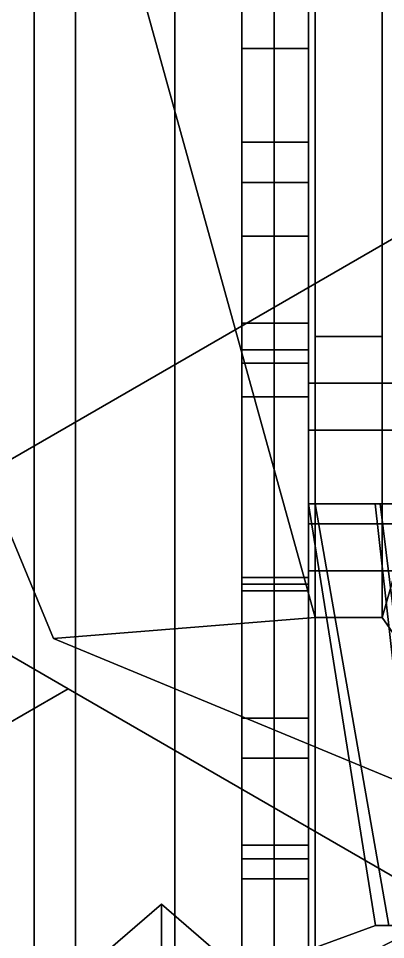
# Model space of a CAD drawing. Header units: millimetres. Extents: x -6 to 6, y -15 to 12.3.
# Drawn here: x -0.774 to -0.225, y -1.171 to 0.205 of the extents above; entities that cross this region are included whole.
import ezdxf

# ---------------------------------------------------------------- set-up
doc = ezdxf.new("R2010")
doc.units = ezdxf.units.MM
for name, color, linetype in [('ks_m36', 7, 'Continuous'), ('ks_m36_tripod', 3, 'Continuous'), ('ks_turret', 2, 'Continuous'), ('pvg_m42', 7, 'Continuous')]:
    doc.layers.add(name, color=color, linetype=linetype)

msp = doc.modelspace()

# ---------------------------------------------------------------- linework, layer by layer
at = {"layer": 'ks_m36', "color": 3}
for points in [[(-0.44, 4.4, 5.97), (-0.44, 0.91, 5.97), (-0.44, -0.12, 6.79), (-0.44, 2.68, 6.79)], [(-0.34, -0.12, 6.79), (-0.34, 0.91, 5.97), (-0.34, 4.4, 5.97), (-0.34, 2.68, 6.79)], [(-0.44, 2.68, 6.79), (-0.44, -0.12, 6.79), (-0.34, -0.12, 6.79), (-0.34, 2.68, 6.79)], [(-0.44, -0.12, 6.79), (-0.44, 0.91, 5.97), (-0.44, 0.25, 6.42), (-0.44, 0.16, 6.5)], [(-0.34, 0.25, 6.42), (-0.34, 0.91, 5.97), (-0.34, -0.12, 6.79), (-0.34, 0.16, 6.5)], [(-0.44, 0.25, 6.31), (-0.44, 0.4, 5.48), (-0.44, 0.02, 5.29), (-0.44, -0.04, 6.05)], [(-0.44, 0.02, 5.29), (-0.44, 0.4, 5.48), (-0.34, 0.4, 5.48), (-0.34, 0.02, 5.29)], [(-0.34, 0.02, 5.29), (-0.34, 0.4, 5.48), (-0.34, 0.25, 6.31), (-0.34, -0.04, 6.05)], [(-0.44, 0.16, 6.5), (-0.44, 0.25, 6.42), (-0.34, 0.25, 6.42), (-0.34, 0.16, 6.5)], [(-0.34, -0.04, 6.05), (-0.34, 0.25, 6.31), (-0.44, 0.25, 6.31), (-0.44, -0.04, 6.05)], [(-0.44, -0.63, 6.17), (-0.44, -0.9, 6.33), (-0.44, 0.16, 6.5), (-0.44, -0.25, 6.17)], [(-0.44, -0.25, 6.17), (-0.44, 0.16, 6.5), (-0.34, 0.16, 6.5), (-0.34, -0.25, 6.17)], [(-0.44, -0.9, 6.33), (-0.44, -0.9, 6.33), (-0.44, -0.12, 6.79), (-0.44, 0.16, 6.5)], [(-0.34, 0.16, 6.5), (-0.34, -0.9, 6.33), (-0.34, -0.63, 6.17), (-0.34, -0.25, 6.17)], [(-0.34, -0.12, 6.79), (-0.34, -0.9, 6.33), (-0.34, -0.9, 6.33), (-0.34, 0.16, 6.5)], [(-0.44, -0.04, 6.05), (-0.44, 0.02, 5.29), (-0.44, -0.36, 5.22), (-0.44, -0.31, 5.95)], [(-0.44, -0.36, 5.22), (-0.44, 0.02, 5.29), (-0.34, 0.02, 5.29), (-0.34, -0.36, 5.22)], [(-0.34, -0.36, 5.22), (-0.34, 0.02, 5.29), (-0.34, -0.04, 6.05), (-0.34, -0.31, 5.95)], [(-0.34, -0.31, 5.95), (-0.34, -0.04, 6.05), (-0.44, -0.04, 6.05), (-0.44, -0.31, 5.95)], [(-0.44, -0.9, 6.33), (-0.44, -1.03, 6.33), (-0.44, -0.84, 6.79), (-0.44, -0.12, 6.79)], [(-0.44, -0.12, 6.79), (-0.44, -0.84, 6.79), (-0.44, -0.65, 7.08), (-0.44, -0.29, 7.08)], [(-0.34, -0.29, 7.08), (-0.34, -0.12, 6.79), (-0.44, -0.12, 6.79), (-0.44, -0.29, 7.08)], [(-0.34, -0.84, 6.79), (-0.34, -1.03, 6.33), (-0.34, -0.9, 6.33), (-0.34, -0.12, 6.79)], [(-0.34, -0.65, 7.08), (-0.34, -0.84, 6.79), (-0.34, -0.12, 6.79), (-0.34, -0.29, 7.08)], [(-0.34, -0.25, 6.17), (-0.34, -0.63, 6.17), (-0.44, -0.63, 6.17), (-0.44, -0.25, 6.17)], [(-0.44, -0.29, 7.08), (-0.44, -0.65, 7.08), (-0.34, -0.65, 7.08), (-0.34, -0.29, 7.08)], [(-0.44, -0.31, 5.95), (-0.44, -0.36, 5.22), (-0.44, -0.63, 5.22), (-0.44, -0.64, 5.95)], [(-0.34, -0.64, 5.95), (-0.34, -0.31, 5.95), (-0.44, -0.31, 5.95), (-0.44, -0.64, 5.95)], [(-0.34, -0.63, 5.22), (-0.34, -0.36, 5.22), (-0.34, -0.31, 5.95), (-0.34, -0.64, 5.95)], [(-0.44, -0.63, 5.22), (-0.44, -0.36, 5.22), (-0.34, -0.36, 5.22), (-0.34, -0.63, 5.22)], [(-0.44, -0.64, 5.95), (-0.44, -0.63, 5.22), (-0.44, -1.05, 5.36), (-0.44, -0.84, 6.02)], [(-0.44, -1.05, 5.36), (-0.44, -0.63, 5.22), (-0.34, -0.63, 5.22), (-0.34, -1.05, 5.36)], [(-0.34, -0.63, 6.17), (-0.34, -0.9, 6.33), (-0.44, -0.9, 6.33), (-0.44, -0.63, 6.17)], [(-0.34, -1.05, 5.36), (-0.34, -0.63, 5.22), (-0.34, -0.64, 5.95), (-0.34, -0.84, 6.02)], [(-0.34, -0.84, 6.02), (-0.34, -0.64, 5.95), (-0.44, -0.64, 5.95), (-0.44, -0.84, 6.02)], [(-0.44, -0.65, 7.08), (-0.44, -0.84, 6.79), (-0.34, -0.84, 6.79), (-0.34, -0.65, 7.08)], [(-0.44, -1.03, 6.33), (-0.44, -1.08, 6.28), (-0.44, -2.33, 6.79), (-0.44, -0.84, 6.79)], [(-0.44, -0.84, 6.02), (-0.44, -1.05, 5.36), (-0.44, -1.52, 5.6), (-0.44, -1.08, 6.2)], [(-0.34, -1.08, 6.2), (-0.34, -0.84, 6.02), (-0.44, -0.84, 6.02), (-0.44, -1.08, 6.2)], [(-0.44, -0.84, 6.79), (-0.44, -2.33, 6.79), (-0.34, -2.33, 6.79), (-0.34, -0.84, 6.79)], [(-0.34, -2.33, 6.79), (-0.34, -1.08, 6.28), (-0.34, -1.03, 6.33), (-0.34, -0.84, 6.79)], [(-0.34, -1.52, 5.6), (-0.34, -1.05, 5.36), (-0.34, -0.84, 6.02), (-0.34, -1.08, 6.2)], [(-0.34, -0.9, 6.33), (-0.34, -1.03, 6.33), (-0.44, -1.03, 6.33), (-0.44, -0.9, 6.33)], [(-0.34, -1.03, 6.33), (-0.34, -1.08, 6.28), (-0.44, -1.08, 6.28), (-0.44, -1.03, 6.33)], [(-0.44, -1.52, 5.6), (-0.44, -1.05, 5.36), (-0.34, -1.05, 5.36), (-0.34, -1.52, 5.6)], [(-0.44, -1.08, 6.28), (-0.44, -1.6, 5.76), (-0.44, -2.33, 5.85), (-0.44, -2.33, 6.79)], [(-0.44, -1.08, 6.2), (-0.44, -1.52, 5.6), (-0.44, -1.6, 5.76), (-0.44, -1.08, 6.28)], [(-0.34, -1.08, 6.28), (-0.34, -1.08, 6.2), (-0.44, -1.08, 6.2), (-0.44, -1.08, 6.28)], [(-0.34, -2.33, 5.85), (-0.34, -1.6, 5.76), (-0.34, -1.08, 6.28), (-0.34, -2.33, 6.79)], [(-0.34, -1.6, 5.76), (-0.34, -1.52, 5.6), (-0.34, -1.08, 6.2), (-0.34, -1.08, 6.28)]]:
    msp.add_3dface(points, dxfattribs=at)
at = {"layer": 'ks_m36'}
for points in [[(0.34, -0.41, 6.9112), (0.34, -0.34, 6.79), (-0.34, -0.34, 6.79), (-0.34, -0.41, 6.9112)], [(0.34, -0.34, 6.79), (0.34, -0.41, 6.6688), (-0.34, -0.41, 6.6688), (-0.34, -0.34, 6.79)], [(0.34, -0.55, 6.9112), (0.34, -0.41, 6.9112), (-0.34, -0.41, 6.9112), (-0.34, -0.55, 6.9112)], [(0.34, -0.41, 6.6688), (0.34, -0.55, 6.6688), (-0.34, -0.55, 6.6688), (-0.34, -0.41, 6.6688)], [(0.34, -0.62, 6.79), (0.34, -0.55, 6.9112), (-0.34, -0.55, 6.9112), (-0.34, -0.62, 6.79)], [(0.34, -0.55, 6.6688), (0.34, -0.62, 6.79), (-0.34, -0.62, 6.79), (-0.34, -0.55, 6.6688)]]:
    msp.add_3dface(points, dxfattribs=at)
at = {"layer": 'ks_m36_tripod'}
for points in [[(0, 1.2, 4.14), (-1.0392, 0.6, 4.14), (-1.0392, -0.6, 4.14), (1.0392, 0.6, 4.14)], [(1.0392, 0.6, 4.14), (-1.0392, -0.6, 4.14), (0, -1.2, 4.14), (1.0392, -0.6, 4.14)], [(-1.1031, -1.0294, 4.14), (-0.6992, -0.7963, 4.14), (-0.7992, -0.7386, 4.14), (-1.1531, -0.9428, 4.14)], [(-1.1531, -0.9428, 3.64), (-0.7992, -0.7386, 3.64), (-0.6992, -0.7963, 3.64), (-1.1031, -1.0294, 3.64)], [(-1.1031, -1.0294, 3.64), (-0.6992, -0.7963, 3.64), (-0.6992, -0.7963, 4.14), (-1.1031, -1.0294, 4.14)], [(-0.6992, -0.7963, 3.64), (0, -1.2, 3.64), (0, -1.2, 4.14), (-0.6992, -0.7963, 4.14)]]:
    msp.add_3dface(points, dxfattribs=at)
at = {"layer": 'ks_turret'}
for points in [[(-0.6885, 3.44, 5.0785), (-0.75, 3.44, 4.93), (-0.75, -1.47, 4.93), (-0.6885, -1.47, 5.0785)], [(-0.75, 3.44, 4.93), (-0.6885, 3.44, 4.7815), (-0.6885, -1.47, 4.7815), (-0.75, -1.47, 4.93)], [(-0.54, 3.44, 5.14), (-0.6885, 3.44, 5.0785), (-0.6885, -1.47, 5.0785), (-0.54, -1.47, 5.14)], [(-0.6885, 3.44, 4.7815), (-0.54, 3.44, 4.72), (-0.54, -1.47, 4.72), (-0.6885, -1.47, 4.7815)], [(-0.3915, 3.44, 5.0785), (-0.54, 3.44, 5.14), (-0.54, -1.47, 5.14), (-0.3915, -1.47, 5.0785)], [(-0.54, 3.44, 4.72), (-0.3915, 3.44, 4.7815), (-0.3915, -1.47, 4.7815), (-0.54, -1.47, 4.72)], [(-0.33, 3.44, 4.93), (-0.3915, 3.44, 5.0785), (-0.3915, -1.47, 5.0785), (-0.33, -1.47, 4.93)], [(-0.3915, 3.44, 4.7815), (-0.33, 3.44, 4.93), (-0.33, -1.47, 4.93), (-0.3915, -1.47, 4.7815)], [(-0.33, 1.9, 4.67), (-0.33, -0.69, 4.67), (-0.33, 0.95, 5.3), (-0.33, 1.9, 5.03)], [(-0.23, 0.95, 5.3), (-0.23, -0.69, 4.67), (-0.23, 1.9, 4.67), (-0.23, 1.9, 5.03)], [(0.23, 0.9247, 4.67), (0, 1.02, 4.67), (-0.23, 0.9247, 4.67), (-0.23, -0.69, 4.67)], [(-0.33, 0.95, 5.3), (-0.33, -0.69, 4.67), (-0.33, -0.69, 6.64), (-0.33, -0.27, 6.64)], [(-0.23, -0.27, 6.64), (-0.23, 0.95, 5.3), (-0.33, 0.95, 5.3), (-0.33, -0.27, 6.64)], [(-0.23, -0.69, 6.64), (-0.23, -0.69, 4.67), (-0.23, 0.95, 5.3), (-0.23, -0.27, 6.64)], [(0, -1.02, 4.67), (0.23, -0.69, 4.67), (0.23, 0.9247, 4.67), (-0.23, -0.69, 4.67)], [(-0.33, 0.8833, 4.67), (-0.7212, 0.7212, 4.67), (-0.33, -0.69, 4.67)], [(-0.7212, 0.7212, 4.14), (-1.02, 0, 4.14), (-1.02, 0, 4.67), (-0.7212, 0.7212, 4.67)], [(-1.02, 0, 4.67), (-0.7212, -0.7212, 4.67), (-0.33, -0.69, 4.67), (-0.7212, 0.7212, 4.67)], [(-1.02, 0, 4.14), (-0.7212, -0.7212, 4.14), (-0.7212, -0.7212, 4.67), (-1.02, 0, 4.67)], [(-0.23, -0.27, 6.97), (-0.23, -0.27, 6.64), (-0.33, -0.27, 6.64), (-0.33, -0.27, 6.97)], [(-0.33, -0.27, 6.64), (-0.33, -0.34, 6.64), (-0.33, -0.34, 6.97), (-0.33, -0.27, 6.97)], [(-0.33, -0.27, 6.97), (-0.33, -0.34, 6.97), (-0.23, -0.34, 6.97), (-0.23, -0.27, 6.97)], [(-0.23, -0.34, 6.97), (-0.23, -0.34, 6.64), (-0.23, -0.27, 6.64), (-0.23, -0.27, 6.97)], [(-0.33, -0.34, 6.64), (-0.33, -0.62, 6.64), (-0.23, -0.62, 6.64), (-0.23, -0.34, 6.64)], [(-0.33, -0.34, 6.97), (-0.33, -0.34, 6.64), (-0.23, -0.34, 6.64), (-0.23, -0.34, 6.97)], [(-0.23, -0.62, 6.97), (-0.23, -0.62, 6.64), (-0.33, -0.62, 6.64), (-0.33, -0.62, 6.97)], [(-0.33, -0.62, 6.64), (-0.33, -0.69, 6.64), (-0.33, -0.69, 6.97), (-0.33, -0.62, 6.97)], [(-0.33, -0.62, 6.97), (-0.33, -0.69, 6.97), (-0.23, -0.69, 6.97), (-0.23, -0.62, 6.97)], [(-0.23, -0.69, 6.97), (-0.23, -0.69, 6.64), (-0.23, -0.62, 6.64), (-0.23, -0.62, 6.97)], [(-0.7212, -0.7212, 4.67), (0, -1.02, 4.67), (-0.23, -0.69, 4.67), (-0.33, -0.69, 4.67)], [(-0.33, -0.69, 6.64), (-0.33, -0.69, 4.67), (-0.23, -0.69, 4.67), (-0.23, -0.69, 6.64)], [(-0.33, -0.69, 6.97), (-0.33, -0.69, 6.64), (-0.23, -0.69, 6.64), (-0.23, -0.69, 6.97)], [(-0.7212, -0.7212, 4.14), (0, -1.02, 4.14), (0, -1.02, 4.67), (-0.7212, -0.7212, 4.67)]]:
    msp.add_3dface(points, dxfattribs=at)
at = {"layer": 'pvg_m42'}
for points in [[(-0.2404, -0.52, 2.4404), (-0.34, -0.52, 2.2), (-0.24, -1.15, 2.2), (-0.1697, -1.15, 2.3697)], [(-0.34, -0.52, 2.2), (-0.2404, -0.52, 1.9596), (-0.1697, -1.15, 2.0303), (-0.24, -1.15, 2.2)], [(-0.2333, -0.52, 2.4333), (-0.33, -0.52, 2.2), (-0.34, -0.52, 2.2), (-0.2404, -0.52, 2.4404)], [(-0.33, -0.52, 2.2), (-0.2333, -0.52, 1.9667), (-0.2404, -0.52, 1.9596), (-0.34, -0.52, 2.2)], [(-0.33, -0.52, 2.2), (-0.2333, -0.52, 2.4333), (-0.1556, -1.15, 2.3556), (-0.22, -1.15, 2.2)], [(-0.2333, -0.52, 1.9667), (-0.33, -0.52, 2.2), (-0.22, -1.15, 2.2), (-0.1556, -1.15, 2.0444)], [(0, -0.52, 2.54), (-0.2404, -0.52, 2.4404), (-0.1697, -1.15, 2.3697), (0, -1.15, 2.44)], [(-0.2404, -0.52, 1.9596), (0, -0.52, 1.86), (0, -1.15, 1.96), (-0.1697, -1.15, 2.0303)], [(0, -0.52, 2.53), (-0.2333, -0.52, 2.4333), (-0.2404, -0.52, 2.4404), (0, -0.52, 2.54)], [(-0.2333, -0.52, 1.9667), (0, -0.52, 1.87), (0, -0.52, 1.86), (-0.2404, -0.52, 1.9596)], [(-0.2333, -0.52, 2.4333), (0, -0.52, 2.53), (0, -1.15, 2.42), (-0.1556, -1.15, 2.3556)], [(0, -0.52, 1.87), (-0.2333, -0.52, 1.9667), (-0.1556, -1.15, 2.0444), (0, -1.15, 1.98)], [(-0.56, -1.1178, 3.0797), (-0.73, -1.265, 3.1647), (-0.56, -1.185, 3.3032)], [(-0.56, -1.2371, 3.0331), (-0.65, -1.315, 3.0781), (-0.73, -1.265, 3.1647), (-0.56, -1.1178, 3.0797)], [(-0.39, -1.265, 3.1647), (-0.56, -1.1178, 3.0797), (-0.56, -1.185, 3.3032)], [(-0.47, -1.315, 3.0781), (-0.56, -1.2371, 3.0331), (-0.56, -1.1178, 3.0797), (-0.39, -1.265, 3.1647)], [(-0.1697, -1.15, 2.3697), (-0.24, -1.15, 2.2), (-0.35, -1.19, 2.2), (-0.2475, -1.19, 2.4475)], [(-0.24, -1.15, 2.2), (-0.1697, -1.15, 2.0303), (-0.2475, -1.19, 1.9525), (-0.35, -1.19, 2.2)], [(0, -1.15, 2.44), (-0.1697, -1.15, 2.3697), (-0.2475, -1.19, 2.4475), (0, -1.19, 2.55)], [(-0.1697, -1.15, 2.0303), (0, -1.15, 1.96), (0, -1.19, 1.85), (-0.2475, -1.19, 1.9525)]]:
    msp.add_3dface(points, dxfattribs=at)

doc.saveas('drawing.dxf')
